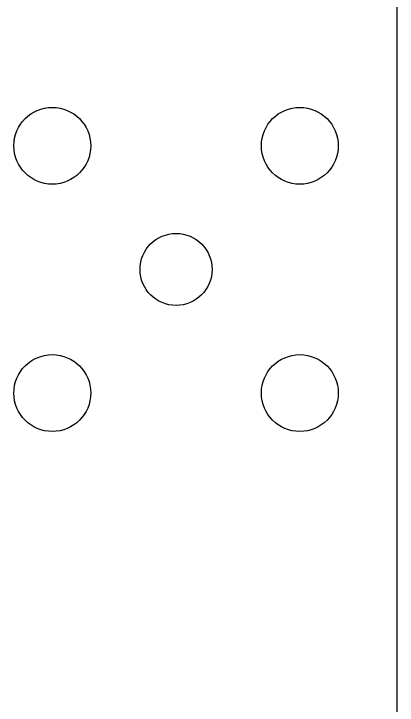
# Model space of a CAD drawing. Header units: millimetres. Extents: x 0 to 160, y -2 to 126.
# Drawn here: x 152.03 to 160, y 76.42 to 90.82 of the extents above; entities that cross this region are included whole.
import ezdxf

# ---------------------------------------------------------------- set-up
doc = ezdxf.new("R2010")
doc.units = ezdxf.units.MM

msp = doc.modelspace()

# ---------------------------------------------------------------- linework, layer by layer
at = {"color": 7, "linetype": 'Continuous', "lineweight": 25}
msp.add_line((160, 0), (160, 126), dxfattribs=at)
for centre, radius in [((152.825, 88.075), 0.8), ((157.975, 88.075), 0.8), ((155.4, 85.5), 0.75), ((152.825, 82.925), 0.8), ((157.975, 82.925), 0.8)]:
    msp.add_circle(centre, radius, dxfattribs=at)

doc.saveas('drawing.dxf')
